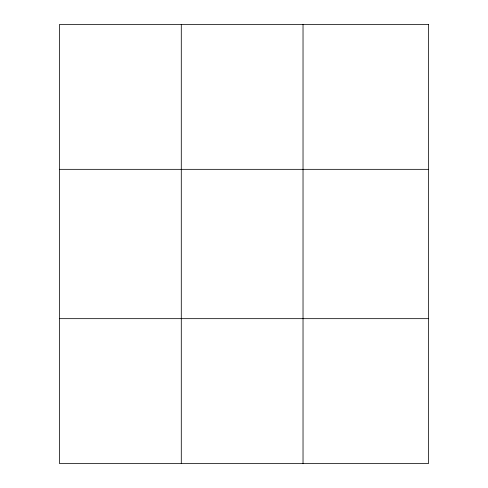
<?xml version="1.0" encoding="UTF-8"?>
<svg xmlns="http://www.w3.org/2000/svg" width="488" height="488" viewBox="0 0 488 488"><rect width="100%" height="100%" fill="white"/><g stroke="black" fill="none" stroke-linecap="round" stroke-linejoin="round"><path stroke-width="0.73" d="M181.286 463.6L181.286 24.4M303.03 463.6L303.03 24.4M59.536 169.336L428.464 169.336M59.536 318.664L428.464 318.664M428.464 24.4L428.464 463.6L59.536 463.6L59.536 24.4L428.464 24.4"/></g></svg>
